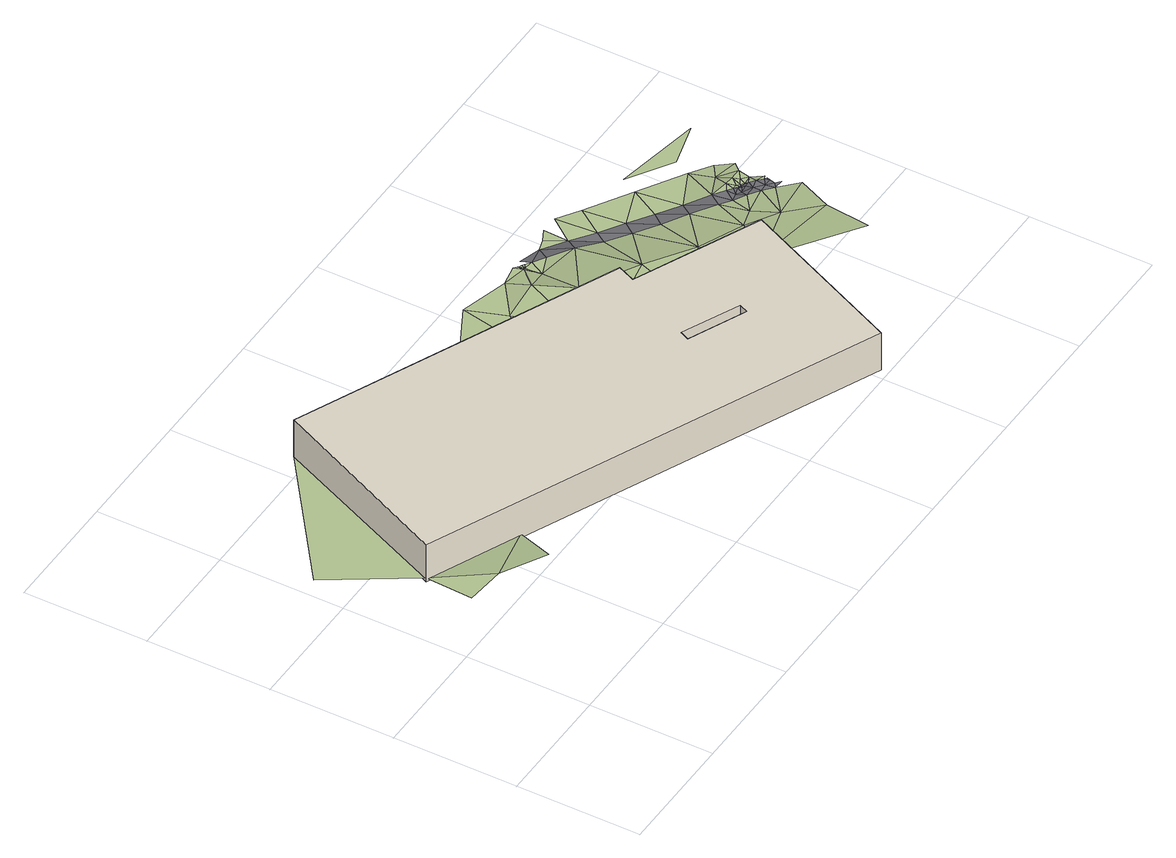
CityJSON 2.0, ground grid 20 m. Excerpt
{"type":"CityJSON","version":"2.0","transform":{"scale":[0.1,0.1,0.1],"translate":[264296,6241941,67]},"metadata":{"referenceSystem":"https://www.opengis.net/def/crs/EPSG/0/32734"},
"CityObjects":{
"building1":{"type":"Building","attributes":{"address":"197 Nelson Mandela Boulevard Cape Town","building":"warehouse","building:levels":2,"operator":"Oasis","building_height":6.9,"roof_height":77,"ground_height":69.6,"plus_code":"4FRW3F72+C5V"},"geometry":[{"type":"Solid","lod":"1","boundaries":[[[[0,1,2,3]],[[1,4,5,2]],[[4,6,7,5]],[[6,8,9,7]],[[8,10,11,9]],[[10,0,3,11]],[[12,13,14,15]],[[13,16,17,14]],[[16,18,19,17]],[[18,12,15,19]],[[3,2,5,7,9,11],[15,14,17,19]],[[10,8,6,4,1,0],[18,16,13,12]]]]}]},
"terrain1":{"type":"TINRelief","geometry":[{"type":"CompositeSurface","lod":"1","boundaries":[[[20,21,22]],[[20,22,23]],[[24,25,20]],[[26,23,22]],[[27,28,29]],[[30,31,32]],[[33,30,32]],[[34,28,27]],[[35,34,27]],[[28,34,36]],[[37,34,35]],[[34,37,36]],[[38,35,39]],[[37,35,38]],[[39,40,41]],[[42,36,37]],[[43,37,38]],[[36,42,44]],[[42,37,43]],[[39,45,38]],[[46,44,42]],[[39,41,45]],[[42,47,46]],[[48,42,43]],[[47,42,48]],[[48,49,47]],[[49,48,50]],[[51,48,43]],[[52,50,48]],[[43,38,53]],[[51,52,48]],[[51,43,54]],[[45,53,38]],[[54,43,53]],[[55,45,41]],[[56,53,45]],[[41,4,55]],[[57,58,59]],[[58,60,59]],[[61,56,45]],[[45,55,61]],[[62,63,58]],[[55,4,64]],[[61,55,65]],[[66,63,62]],[[67,66,62]],[[68,65,55]],[[68,55,64]],[[4,69,64]],[[66,67,70]],[[70,67,71]],[[72,4,73]],[[72,69,4]],[[68,64,74]],[[75,70,71]],[[64,69,76]],[[64,76,74]],[[74,76,77]],[[78,76,69]],[[79,77,76]],[[70,75,80]],[[76,78,79]],[[80,75,81]],[[82,69,72]],[[78,69,83]],[[81,84,85]],[[69,82,83]],[[86,85,84]],[[87,81,85]],[[88,86,89]],[[86,88,85]],[[81,87,80]],[[90,88,89]],[[91,90,89]],[[92,90,91]],[[91,93,92]],[[88,94,85]],[[90,94,88]],[[90,92,95]],[[87,85,94]],[[90,95,94]],[[92,93,96]],[[93,97,96]],[[92,96,95]],[[98,99,97]],[[99,96,97]],[[94,95,100]],[[100,87,94]],[[101,80,87]],[[95,96,100]],[[102,87,100]],[[102,101,87]],[[103,104,105]]]}]},
"road1":{"type":"Road","attributes":{"highway":"motorway_link","surface":"asphalt","lanes":1,"width":2.2,"oneway":"yes"},"geometry":[{"type":"MultiSurface","lod":"1","boundaries":[[[57,106,51]],[[54,57,51]],[[54,53,57]],[[53,58,57]],[[58,53,56]],[[62,58,56]],[[61,62,56]],[[62,61,67]],[[65,67,61]],[[67,65,71]],[[68,71,65]],[[68,75,71]],[[75,68,74]],[[75,74,81]],[[74,77,81]],[[81,77,84]],[[77,79,107]],[[77,107,84]],[[107,79,108]],[[86,84,107]],[[109,107,108]],[[108,79,110]],[[107,109,86]],[[79,78,110]],[[111,109,108]],[[108,110,112]],[[111,108,112]],[[89,86,109]],[[89,109,111]],[[110,78,113]],[[91,89,111]],[[91,111,112]],[[83,113,78]],[[93,112,110]],[[93,91,112]],[[110,113,97]],[[110,97,93]],[[83,114,113]],[[97,113,98]],[[83,115,114]],[[114,116,113]],[[116,98,113]],[[98,116,117]]]}]}
},
"vertices":[
[89,318,26],[798,1,26],[798,1,95],[89,318,95],[918,267,26],[918,267,95],[718,357,26],[718,357,95],[730,385,26],[730,385,95],[221,612,26],[221,612,95],[649,227,26],[656,241,26],[656,241,95],[649,227,95],[747,200,26],[747,200,95],[741,186,26],[741,186,95],
[89,318,33],[83,241,35],[146,234,36],[235,252,34],[221,612,29],[9,453,29],[213,193,39],[584,450,29],[610,568,25],[476,498,29],[656,241,33],[649,227,33],[686,211,33],[702,221,33],[630,504,27],[657,417,29],[688,547,25],[702,511,27],[729,451,28],[730,385,28],[718,357,30],[791,324,28],[727,539,25],[739,516,18],[722,553,25],[818,402,27],[727,549,25],[732,548,18],[736,542,18],[735,551,18],[739,550,18],[752,541,18],[743,547,18],[807,504,20],[771,529,18],[892,354,25],[844,479,14],[783,547,15],[820,522,15],[802,553,15],[821,563,15],[880,454,14],[856,497,14],[850,562,15],[965,324,23],[917,430,14],[886,540,14],[893,472,15],[953,405,17],[1013,292,25],[957,496,14],[930,447,15],[1056,243,29],[1045,169,32],[990,380,18],[966,423,15],[999,334,20],[1008,367,18],[1042,341,22],[1026,355,20],[1028,452,15],[1003,398,18],[1080,297,28],[1058,328,22],[1021,385,18],[1034,393,18],[1030,379,18],[1043,416,12],[1037,379,18],[1039,373,18],[1042,375,18],[1040,372,18],[1047,371,18],[1048,365,22],[1048,392,18],[1052,381,18],[1062,372,18],[1057,358,22],[1065,350,22],[1071,353,22],[1066,392,18],[1063,431,12],[1077,404,18],[1119,501,7],[974,524,12],[1045,481,10],
[745,556,18],[1021,370,18],[1029,365,18],[1033,374,18],[1042,354,22],[1038,370,18],[1043,367,18],[1055,342,22],[1066,333,22],[1073,326,22],[1068,342,22],[1069,347,22]
]}
